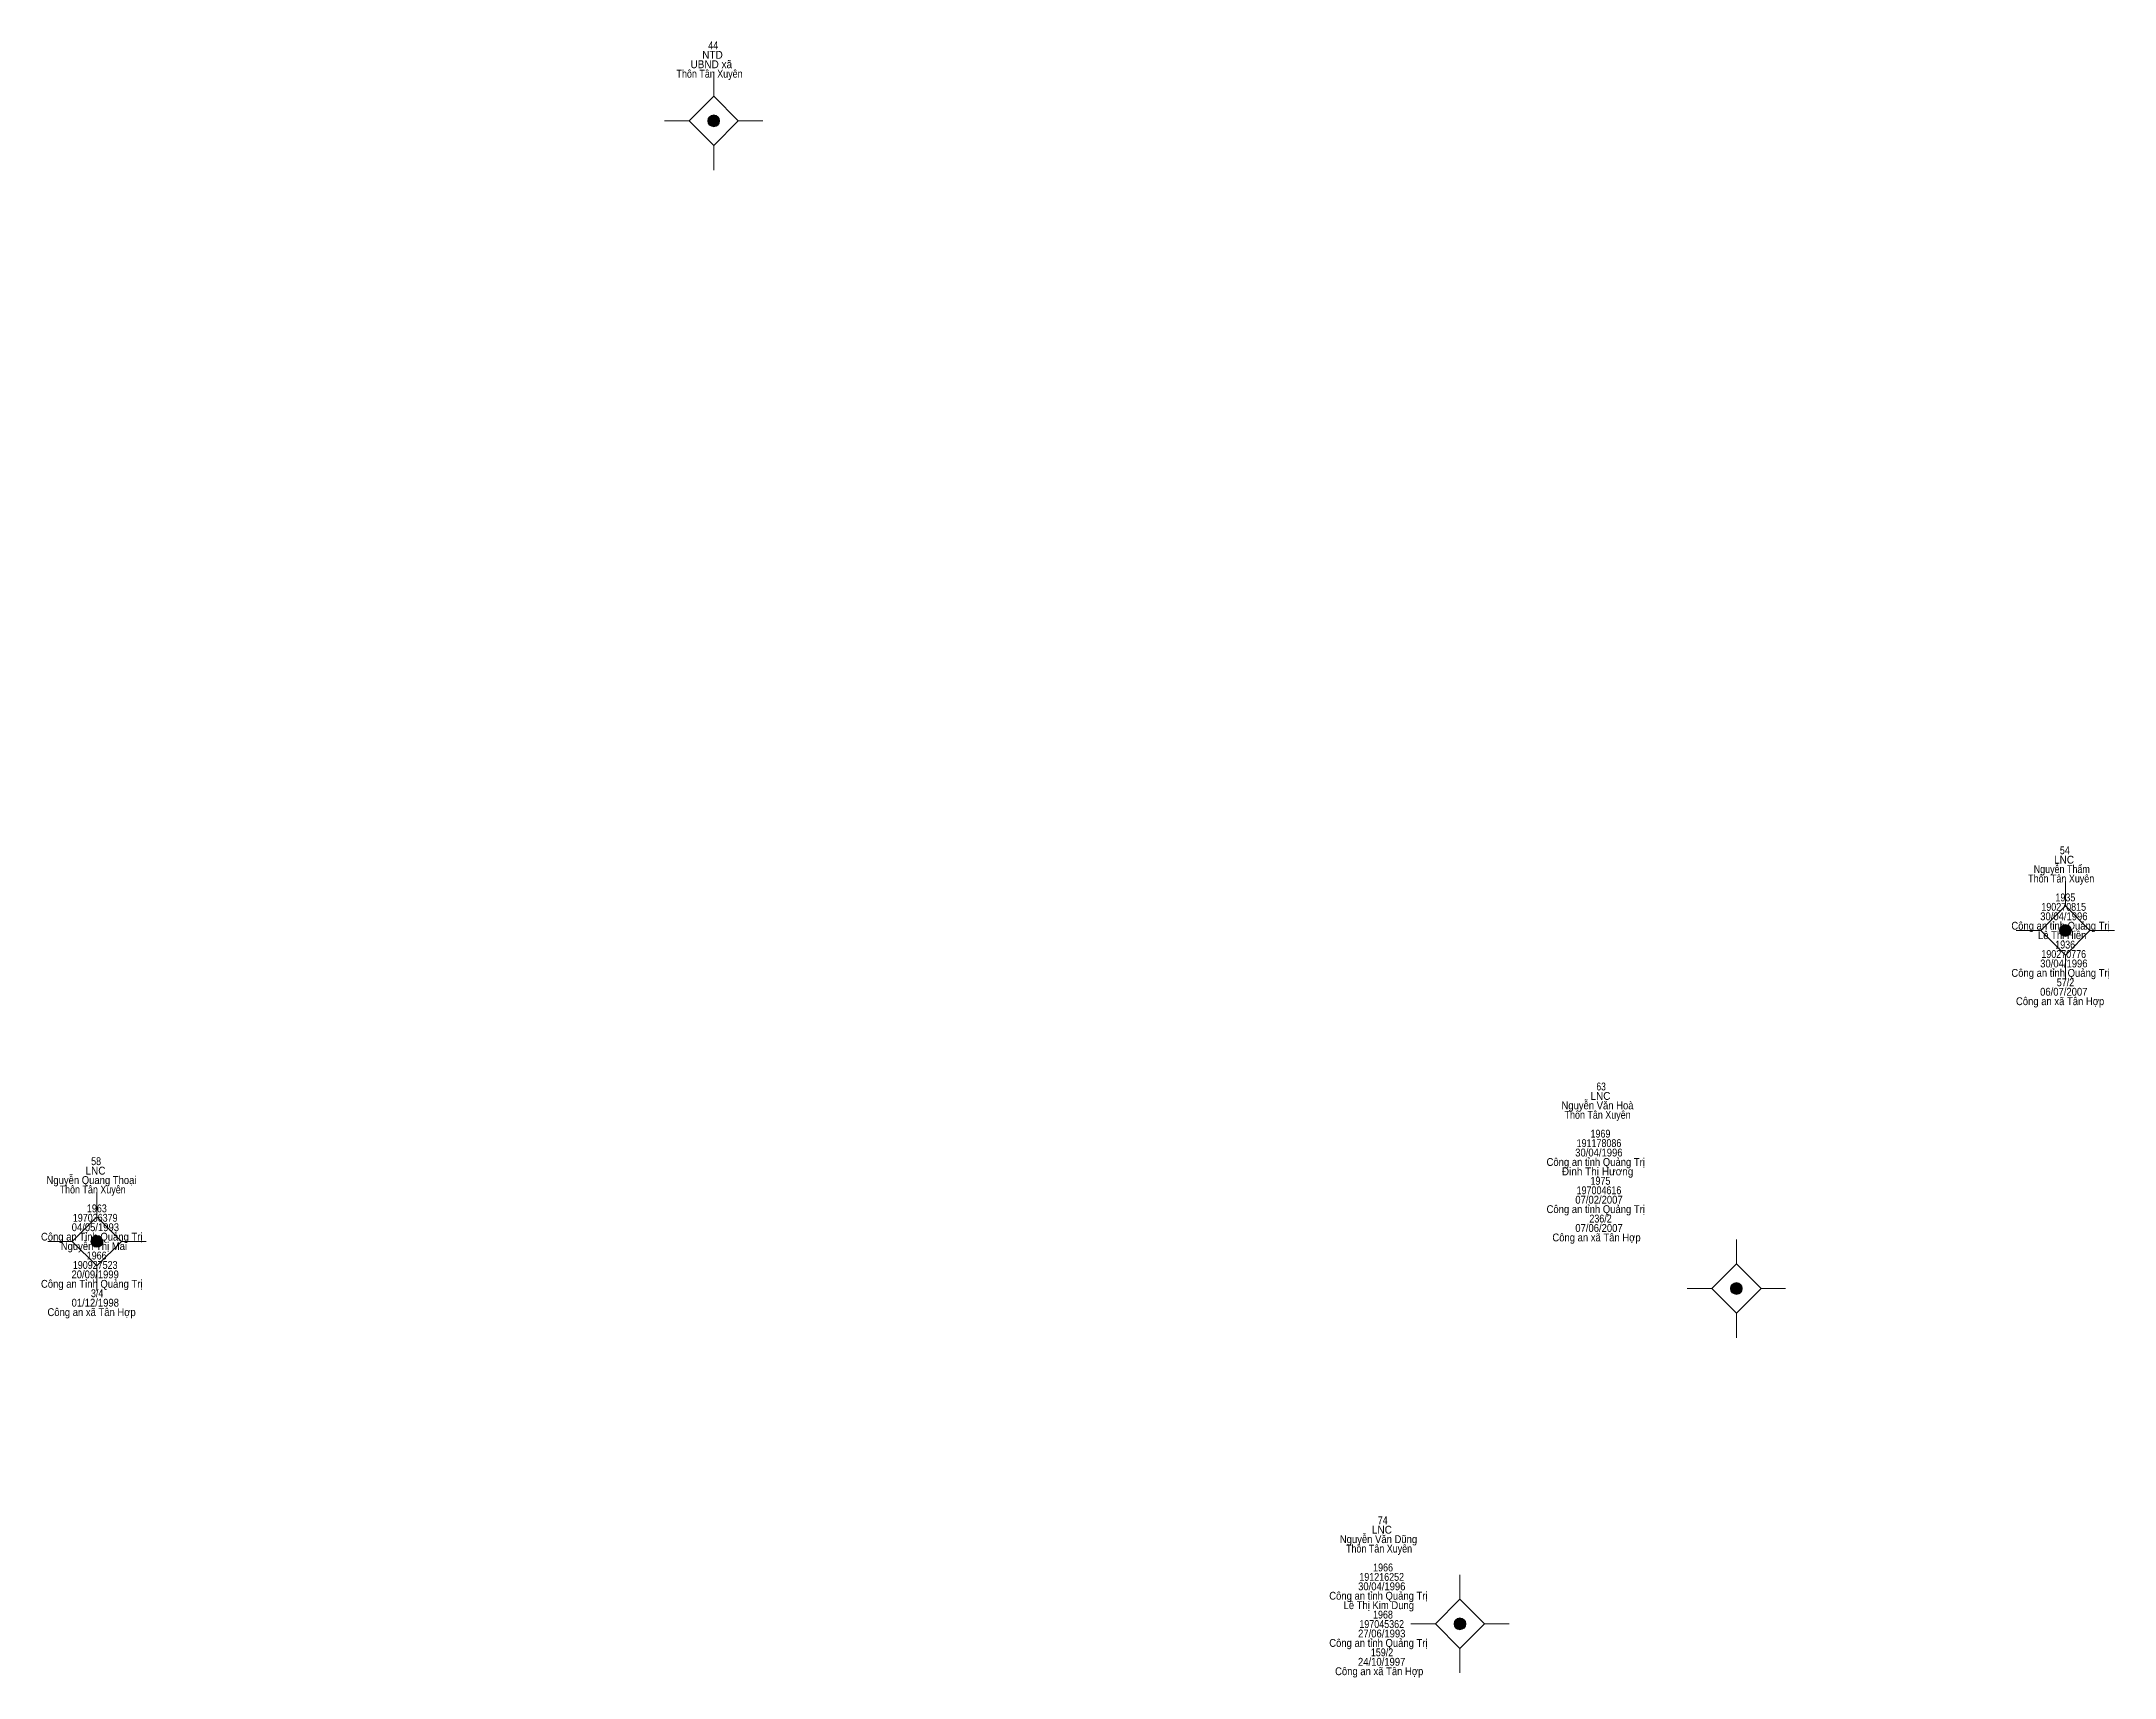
# Model space of a CAD drawing. Header units: metres. Extents: x 550999 to 552168, y 1840994 to 1841978.
# Drawn here: x 551474.1 to 551579.6, y 1841580.8 to 1841664.1 of the extents above; entities that cross this region are included whole.
import ezdxf
from ezdxf.enums import TextEntityAlignment as Align

# ---------------------------------------------------------------- set-up
doc = ezdxf.new("R2010")
doc.units = ezdxf.units.M
doc.header["$LTSCALE"] = 0.16
doc.layers.add('11', color=7, linetype='Continuous', lineweight=13)
doc.layers.add('15', color=7, linetype='Continuous')

msp = doc.modelspace()

# ---------------------------------------------------------------- hatches: boundary and pattern name
at = {"layer": '11'}
for points in [[(551508.5795, 1841660.05, 1), (551507.9795, 1841660.05, 1)], [(551577.3595, 1841618.86, 1), (551576.7595, 1841618.86, 1)], [(551477.1895, 1841603.04, 1), (551476.5895, 1841603.04, 1)], [(551560.6195, 1841600.64, 1), (551560.0195, 1841600.64, 1)], [(551546.5495, 1841583.58, 1), (551545.9495, 1841583.58, 1)]]:
    msp.add_hatch(color=256, dxfattribs=at).paths.add_polyline_path(points)

# ---------------------------------------------------------------- linework, layer by layer
for p, q in [((551508.28, 1841662.55), (551508.28, 1841661.3)), ((551507.03, 1841660.05), (551505.78, 1841660.05)), ((551510.78, 1841660.05), (551509.53, 1841660.05)), ((551508.28, 1841658.8), (551508.28, 1841657.55)), ((551577.06, 1841621.36), (551577.06, 1841620.11)), ((551575.81, 1841618.86), (551574.56, 1841618.86)), ((551579.56, 1841618.86), (551578.31, 1841618.86)), ((551577.06, 1841617.61), (551577.06, 1841616.36)), ((551476.89, 1841605.54), (551476.89, 1841604.29)), ((551475.64, 1841603.04), (551474.39, 1841603.04)), ((551479.39, 1841603.04), (551478.14, 1841603.04)), ((551560.32, 1841603.14), (551560.32, 1841601.89)), ((551476.89, 1841601.79), (551476.89, 1841600.54)), ((551559.07, 1841600.64), (551557.82, 1841600.64)), ((551562.82, 1841600.64), (551561.57, 1841600.64)), ((551560.32, 1841599.39), (551560.32, 1841598.14)), ((551546.25, 1841586.08), (551546.25, 1841584.83)), ((551545, 1841583.58), (551543.75, 1841583.58)), ((551548.75, 1841583.58), (551547.5, 1841583.58)), ((551546.25, 1841582.33), (551546.25, 1841581.08))]:
    msp.add_line(p, q, dxfattribs=at)
for points in [[(551508.28, 1841661.3), (551507.03, 1841660.05), (551508.28, 1841658.8), (551509.53, 1841660.05)], [(551577.06, 1841620.11), (551575.81, 1841618.86), (551577.06, 1841617.61), (551578.31, 1841618.86)], [(551476.89, 1841604.29), (551475.64, 1841603.04), (551476.89, 1841601.79), (551478.14, 1841603.04)], [(551560.32, 1841601.89), (551559.07, 1841600.64), (551560.32, 1841599.39), (551561.57, 1841600.64)], [(551546.25, 1841584.83), (551545, 1841583.58), (551546.25, 1841582.33), (551547.5, 1841583.58)]]:
    msp.add_lwpolyline(points, close=True, dxfattribs=at)
for centre in [(551508.2795, 1841660.05), (551577.0595, 1841618.86), (551476.8895, 1841603.04), (551560.3195, 1841600.64), (551546.2495, 1841583.58)]:
    msp.add_circle(centre, 0.3, dxfattribs=at)

# ---------------------------------------------------------------- texts
at = {"layer": '15'}
for s, width, p in [('44', 0.85, (551508.25, 1841663.69)), ('UBND xã', 0.95, (551508.155, 1841662.73)), ('NTD', 0.95, (551508.215, 1841663.21)), ('Thôn Tân Xuyên', 0.85, (551508.065, 1841662.25)), ('54', 0.85, (551577.03, 1841622.74)), ('Thôn Tân Xuyên', 0.85, (551576.845, 1841621.3)), ('Nguyễn Thẩm', 0.85, (551576.875, 1841621.78)), ('LNC', 0.95, (551576.99, 1841622.26)), (' 1935', 0.85, (551576.995, 1841620.34)), (' 30/04/1996', 0.9, (551576.915, 1841619.38)), (' 190270815', 0.85, (551576.91, 1841619.86)), (' Công an tỉnh Quảng Trị', 0.9, (551576.745, 1841618.9)), ('Lê Thị Hiền', 0.9, (551576.895, 1841618.42)), (' 190270776', 0.85, (551576.91, 1841617.46)), (' 1936', 0.85, (551576.985, 1841617.94)), (' Công an tỉnh Quảng Trị', 0.9, (551576.745, 1841616.5)), (' 30/04/1996', 0.9, (551576.915, 1841616.98)), (' 57/2', 0.85, (551577, 1841616.02)), ('Công an xã Tân Hợp', 0.9, (551576.79, 1841615.06)), (' 06/07/2007', 0.9, (551576.91, 1841615.54)), ('Nguyễn Văn Hoà', 0.9, (551553.25, 1841609.76)), ('LNC', 0.95, (551553.4, 1841610.24)), ('63', 0.8, (551553.435, 1841610.72)), ('Thôn Tân Xuyên', 0.85, (551553.255, 1841609.28)), ('191178086', 0.85, (551553.325, 1841607.84)), ('1969', 0.85, (551553.4, 1841608.32)), ('58', 0.85, (551476.85, 1841606.92)), ('Công an tỉnh Quảng Trị', 0.9, (551553.16, 1841606.88)), ('30/04/1996', 0.9, (551553.32, 1841607.36)), ('Nguyễn Quang Thoại', 0.9, (551476.615, 1841605.96)), ('Thôn Tân Xuyên', 0.85, (551476.675, 1841605.48)), ('LNC', 0.95, (551476.82, 1841606.44)), ('Đinh Thị Hương', 0.95, (551553.255, 1841606.4)), ('1975', 0.85, (551553.4, 1841605.92)), (' 1963', 0.85, (551476.825, 1841604.52)), ('Công an tỉnh Quảng Trị', 0.9, (551553.16, 1841604.48)), ('07/02/2007', 0.9, (551553.325, 1841604.96)), ('197004616', 0.85, (551553.325, 1841605.44)), (' 04/05/1993', 0.9, (551476.745, 1841603.56)), (' 197036379', 0.85, (551476.74, 1841604.04)), ('07/06/2007', 0.9, (551553.325, 1841603.52)), ('236/2', 0.85, (551553.405, 1841604)), (' Công an Tỉnh Quảng Trị', 0.9, (551476.56, 1841603.08)), (' Nguyễn Thị Mai', 0.9, (551476.67, 1841602.6)), ('Công an xã Tân Hợp', 0.9, (551553.2, 1841603.04)), (' 190927523', 0.85, (551476.74, 1841601.64)), (' 1966', 0.85, (551476.815, 1841602.12)), (' Công an Tỉnh Quảng Trị', 0.9, (551476.56, 1841600.68)), (' 20/09/1999', 0.9, (551476.735, 1841601.16)), (' 3/4', 0.85, (551476.84, 1841600.2)), ('Công an xã Tân Hợp', 0.9, (551476.62, 1841599.24)), (' 01/12/1998', 0.9, (551476.74, 1841599.72)), ('74', 0.85, (551542.32, 1841588.65)), ('Nguyễn Văn Dũng', 0.9, (551542.105, 1841587.69)), ('LNC', 0.95, (551542.28, 1841588.17)), ('Thôn Tân Xuyên', 0.85, (551542.135, 1841587.21)), (' 191216252', 0.85, (551542.205, 1841585.77)), (' 1966', 0.85, (551542.275, 1841586.25)), (' Công an tỉnh Quảng Trị', 0.9, (551542.035, 1841584.81)), (' 30/04/1996', 0.9, (551542.205, 1841585.29)), ('Lê Thị Kim Dung', 0.9, (551542.12, 1841584.33)), (' 197045362', 0.85, (551542.205, 1841583.37)), (' 1968', 0.85, (551542.27, 1841583.85)), (' Công an tỉnh Quảng Trị', 0.9, (551542.035, 1841582.41)), (' 27/06/1993', 0.9, (551542.205, 1841582.89)), (' 24/10/1997', 0.9, (551542.2, 1841581.45)), ('159/2', 0.85, (551542.285, 1841581.93)), (' Công an xã Tân Hợp', 0.9, (551542.075, 1841580.97))]:
    msp.add_text(s, height=0.4, dxfattribs=dict(at, width=width)).set_placement(p, align=Align.CENTER)

doc.saveas('drawing.dxf')
